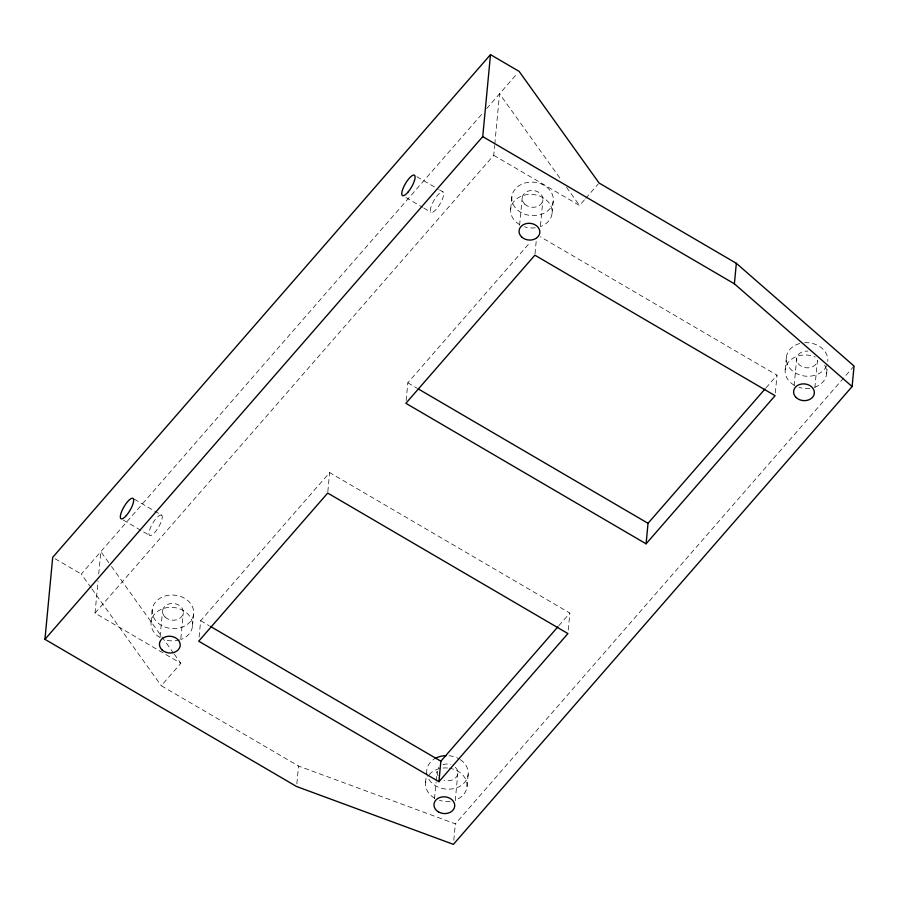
<?xml version="1.0" encoding="UTF-8"?>
<svg xmlns="http://www.w3.org/2000/svg" width="899" height="899" viewBox="0 0 899 899"><rect width="100%" height="100%" fill="white"/><g stroke="black" fill="none" stroke-linecap="round" stroke-linejoin="round"><path stroke-width="0.67" stroke-dasharray="4.5 3.37" d="M854.05 366.05L455.344 823.866L298.535 766.027L161.269 685.735L180.823 663.293L95.024 613.107L98.07 580.968M98.721 573.989L100.845 551.626L110.633 565.302M151.043 622.164L152.201 609.87M160.112 636.807L162.562 610.848M180.834 638.762L183.284 612.803M192.487 626.086L193.656 613.781A20.812 16.755 5.4 0 0 163.933 596.397A20.812 16.755 5.4 0 0 161.202 625.288A20.812 16.755 5.4 0 0 193.656 613.781M199.095 637.088L200.646 620.692L329.641 472.571L569.854 613.084L568.044 632.211M296.861 783.782L298.535 766.027M327.832 491.708L329.641 472.571M406.146 400.572L407.82 382.805L530.365 242.089M425.564 782.737L426.474 773.174M95.024 613.107L493.731 155.291L494.664 145.503M494.787 144.11L499.552 93.799L561.572 180.407M434.509 798.75L436.06 782.355M436.184 780.995L437.094 771.421M510.666 209.231L511.823 196.926M455.231 800.717L457.816 773.387M453.793 840.262L455.344 823.866M519.6 225.233L522.184 197.904M467.019 786.659L468.177 774.365M535.006 253.821L536.557 237.415M540.456 225.829L542.906 199.87M552.11 213.142L553.267 200.848A20.812 16.755 5.4 0 0 523.555 183.463A20.812 16.755 5.4 0 0 520.824 212.355A20.812 16.755 5.4 0 0 553.267 200.848M775.343 392.953L777.028 375.198L540.434 236.808M785.187 369.804L786.344 357.51M794.132 385.817L796.705 358.487A10.406 8.372 5.4 0 1 807.864 351.127M814.854 387.772L817.438 360.443A10.406 8.372 5.4 0 1 806.279 367.803A10.406 8.372 5.4 0 1 796.705 358.487M826.631 373.726L827.282 366.893M91.091 587.744L81.292 574.068L482.977 112.836M486.651 108.61L517.318 73.403M493.731 155.291L579.529 205.466L584.856 199.353M585.743 198.331L598.183 184.048M558.796 625.771L569.854 613.084M765.97 387.885L777.028 375.198M416.911 176.698L438.352 189.24M439.544 189.936L443.128 192.026A11.799 3.495 -59.7 0 1 436.386 209.085A11.799 3.495 -59.7 0 1 431.61 205.242A11.799 3.495 -59.7 0 1 443.128 192.026M405.932 197.578L422.609 207.332M423.811 208.029L430.958 212.209M407.82 382.805L417.473 388.458M134.277 499.17L161.685 515.194A11.799 3.495 -59.7 0 1 154.943 532.253A11.799 3.495 -59.7 0 1 150.178 528.41A11.799 3.495 -59.7 0 1 161.685 515.194M123.298 520.049L149.515 535.377M200.646 620.692L209.096 625.637M55.086 558.74L81.292 574.068M566.471 187.239L579.529 205.466M111.454 566.437L173.473 653.034M174.294 654.18L180.823 663.293M91.9 588.879L161.269 685.735M824.641 365.118A20.812 16.755 5.4 0 1 814.91 387.188M809.752 388.379A20.812 16.755 5.4 0 1 799.02 387.368M794.188 385.233A20.812 16.755 5.4 0 1 788.018 362.634A20.812 16.755 5.4 0 1 815.292 357.105M519.656 224.649A20.812 16.755 5.4 0 1 516.52 198.96A20.812 16.755 5.4 0 1 548.266 201.96A20.812 16.755 5.4 0 1 540.378 226.604M535.22 227.807A20.812 16.755 5.4 0 1 524.499 226.795M449.219 768.184A20.812 16.755 5.4 0 1 466.828 782.815A20.812 16.755 5.4 0 1 455.287 800.121M450.129 801.324A20.812 16.755 5.4 0 1 439.409 800.301M434.565 798.166A20.812 16.755 5.4 0 1 426.688 778.489M429.138 774.668A20.812 16.755 5.4 0 1 447.871 768.027M160.044 637.593A20.812 16.755 5.4 0 1 156.909 611.904A20.812 16.755 5.4 0 1 188.655 614.905A20.812 16.755 5.4 0 1 180.766 639.549M179.519 639.942A20.812 16.755 5.4 0 1 164.877 639.728M455.332 767.195A10.406 8.372 5.4 0 1 456.029 777.421A10.406 8.372 5.4 0 1 444.016 780.208M438.083 775.725A10.406 8.372 5.4 0 1 438.869 767.386M442.96 764.689A10.406 8.372 5.4 0 1 450.893 764.6M826.675 365.679A20.812 16.755 5.4 0 1 791.749 370.298A20.812 16.755 5.4 0 1 801.908 343.036M804.571 342.721A20.812 16.755 5.4 0 1 827.799 361.42M460.277 759.621A20.812 16.755 5.4 0 1 458.816 786.827A20.812 16.755 5.4 0 1 427.317 775.904M426.823 773.736A20.812 16.755 5.4 0 1 433.914 759.228M449.028 755.722A20.812 16.755 5.4 0 1 459.175 758.936M165.045 617.029A10.406 8.372 5.4 0 0 182.733 614.927A10.406 8.372 5.4 0 0 171.012 603.521A10.406 8.372 5.4 0 0 165.045 617.029M524.656 204.095A10.406 8.372 5.4 0 0 542.355 201.994A10.406 8.372 5.4 0 0 530.624 190.577A10.406 8.372 5.4 0 0 524.656 204.095"/><path stroke-width="1.35" d="M44.95 639.324L52.704 557.346L490.494 54.637L519.094 71.358L599.071 183.025L736.337 263.317L854.05 366.05L852.117 386.548L453.411 844.363L296.603 786.524L44.95 639.324L482.741 136.614L490.494 54.637M438.926 781.692L567.921 633.57L327.708 493.068L198.713 641.189L438.926 781.692L440.858 761.195L557.874 626.839M646.089 543.805L775.084 395.684L534.883 255.181L405.887 403.303L646.089 543.805L648.033 523.308L765.049 388.941M852.117 386.548L734.393 283.814L736.337 263.317M482.741 136.614L734.393 283.814M418.687 389.166L648.033 523.308M210.31 626.345L440.858 761.195M434.97 758.576A20.812 16.755 5.4 0 1 446.309 755.61M161.944 649.82A10.406 8.372 5.4 0 0 179.631 647.718A10.406 8.372 5.4 0 0 167.911 636.312A10.406 8.372 5.4 0 0 161.944 649.82M438.487 811.932A10.406 8.372 5.4 0 0 454.714 806.178A10.406 8.372 5.4 0 0 439.858 797.492A10.406 8.372 5.4 0 0 438.487 811.932M521.566 236.887A10.406 8.372 5.4 0 0 539.254 234.785A10.406 8.372 5.4 0 0 527.522 223.368A10.406 8.372 5.4 0 0 521.566 236.887M796.087 397.459A10.406 8.372 5.4 0 0 813.775 395.358A10.406 8.372 5.4 0 0 802.054 383.952A10.406 8.372 5.4 0 0 796.087 397.459M126.343 515.532A11.799 3.495 -59.7 0 0 133.086 498.473A11.799 3.495 -59.7 0 0 121.579 511.688A11.799 3.495 -59.7 0 0 126.343 515.532M407.786 192.364A11.799 3.495 -59.7 0 0 414.529 175.305A11.799 3.495 -59.7 0 0 403.022 188.52A11.799 3.495 -59.7 0 0 407.786 192.364"/></g></svg>
